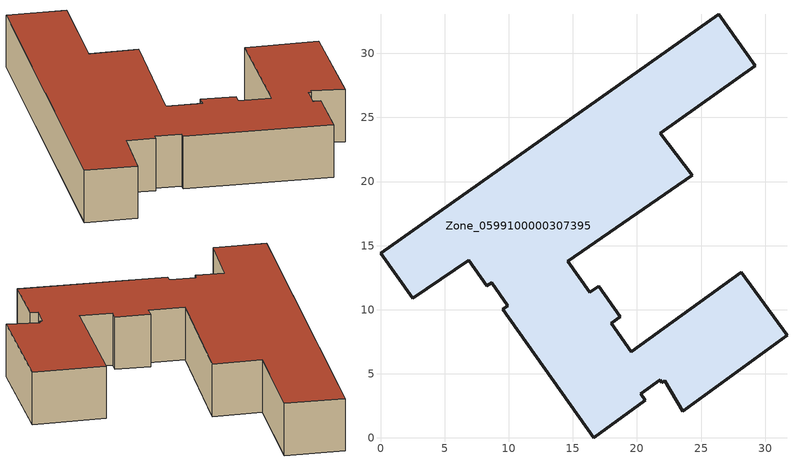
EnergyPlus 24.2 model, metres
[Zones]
Zone_0599100000307395
 floor ground (C_G): 23.57,2.1 22.17,4.48 21.94,4.32 21.8,4.52 20.29,3.45 20.66,2.93 16.61,0 9.53,10.02 9.94,10.31 8.66,12.12 8.29,11.86 6.89,13.85 2.5,10.88 0,14.42 26.39,33.06 29.24,29.01 21.83,23.78 24.33,20.5 14.59,13.8 16.32,11.35 17.02,11.85 18.71,9.46 18,8.96 19.57,6.74 28.12,12.92 31.7,8.01 z0.36
 wall outside (C_F): 21.83,23.78 29.24,29.01 26.39,33.06 0,14.42 2.5,10.88 6.89,13.85 8.29,11.86 8.66,12.12 9.94,10.31 9.53,10.02 16.61,0 20.66,2.93 20.29,3.45 21.8,4.52 21.94,4.32 22.17,4.48 23.57,2.1 31.7,8.01 28.12,12.92 19.57,6.74 18,8.96 18.71,9.46 17.02,11.85 16.32,11.35 14.59,13.8 24.33,20.5 21.83,23.78 z0.36:4.91
 roof outside (C_R): 21.94,4.32 22.17,4.48 23.57,2.1 31.7,8.01 28.12,12.92 19.57,6.74 18,8.96 18.71,9.46 17.02,11.85 16.32,11.35 14.59,13.8 24.33,20.5 21.83,23.78 29.24,29.01 26.39,33.06 0,14.42 2.5,10.88 6.89,13.85 8.29,11.86 8.66,12.12 9.94,10.31 9.53,10.02 16.61,0 20.66,2.93 20.29,3.45 21.8,4.52 z4.91
[BUILDING]
Pand.0599100000307395: North Axis=0; Terrain=City; Loads Convergence Tolerance Value=0.04; Temperature Convergence Tolerance Value=0.4; Solar Distribution=FullExterior; Maximum Number of Warmup Days=25; Minimum Number of Warmup Days=1
[Site:Location]
Rotterdam.The.Hague.AP_ZH_NLD Design_Conditions: Latitude=51.96; Longitude=4.45; Time Zone=1; Elevation=-4.5
[SITE:GROUNDTEMPERATURE:BUILDINGSURFACE]
18, 18, 18, 18, 18, 18, 18, 18, 18, 18, 18, 18
[MATERIAL] Thermal Absorptance=0.9; Solar Absorptance=0.7; Visible Absorptance=0.7
Name | Roughness | Thickness | Conductivity | Density | Specific Heat
G.D.1965-1974 | MediumSmooth | 0.15 | 0.882353 | 540 | 1210
F.D.1965-1974 | Rough | 0.3 | 0.697674 | 1920 | 840
R.D.1965-1974 | MediumRough | 0.2 | 0.232558 | 1500 | 1000
[CONSTRUCTION]
C_G: G.D.1965-1974
C_F: F.D.1965-1974
C_R: R.D.1965-1974
[ZONE]
Zone_0599100000307395: Type=1; Multiplier=1; Ceiling Height=Autocalculate; Volume=Autocalculate; Floor Area=autocalculate; Part of Total Floor Area=Yes
[ZONEINFILTRATION:DESIGNFLOWRATE]
Infil_Zone_0599100000307395: Zone or ZoneList or Space or SpaceList=Zone_0599100000307395; Schedule=AlwaysOn; Design Flow Rate Calculation Method=Flow/Area; Flow Rate per Floor Area=0.0042; Constant Term Coefficient=1; Temperature Term Coefficient=0; Velocity Term Coefficient=0; Velocity Squared Term Coefficient=0
[HVACTEMPLATE:ZONE:IDEALLOADSAIRSYSTEM]
Zone_0599100000307395: Maximum Heating Supply Air Temperature=50; Minimum Cooling Supply Air Temperature=13; Maximum Heating Supply Air Humidity Ratio=0.0156; Minimum Cooling Supply Air Humidity Ratio=0.0077; Heating Limit=NoLimit; Cooling Limit=NoLimit; Dehumidification Control Type=ConstantSensibleHeatRatio; Cooling Sensible Heat Ratio=0.7; Dehumidification Setpoint=60; Humidification Control Type=None; Humidification Setpoint=30; Outdoor Air Method=None; Outdoor Air Flow Rate per Person=0.00944; Outdoor Air Flow Rate per Zone Floor Area=0; Outdoor Air Flow Rate per Zone=0; Demand Controlled Ventilation Type=None; Outdoor Air Economizer Type=NoEconomizer; Heat Recovery Type=None; Sensible Heat Recovery Effectiveness=0.7; Latent Heat Recovery Effectiveness=0.65
[ZONECONTROL:THERMOSTAT]
ThermostatControl_Zone_0599100000307395: Zone or ZoneList=Zone_0599100000307395; Control Type Schedule=DualSetpointControlType; Control 1=Thermostat_Zone_0599100000307395; Temperature Difference Between Cutout And Setpoint=0
[THERMOSTATSETPOINT:DUALSETPOINT]
Thermostat_Zone_0599100000307395: Heating Setpoint Temperature Schedule=HeatingSetpoint_Zone_0599100000307395; Cooling Setpoint Temperature Schedule=CoolingSetpoint_Zone_0599100000307395
[SCHEDULE:COMPACT]
HeatingSetpoint_Zone_0599100000307395: Through: 12/31, For: AllDays, Until: 24:00, 21
CoolingSetpoint_Zone_0599100000307395: Through: 12/31, For: AllDays, Until: 24:00, 24
DualSetpointControlType: Through: 12/31, For: AllDays, Until: 24:00, 4
AlwaysOn: Through: 12/31, For: AllDays, Until: 24:00, 1
